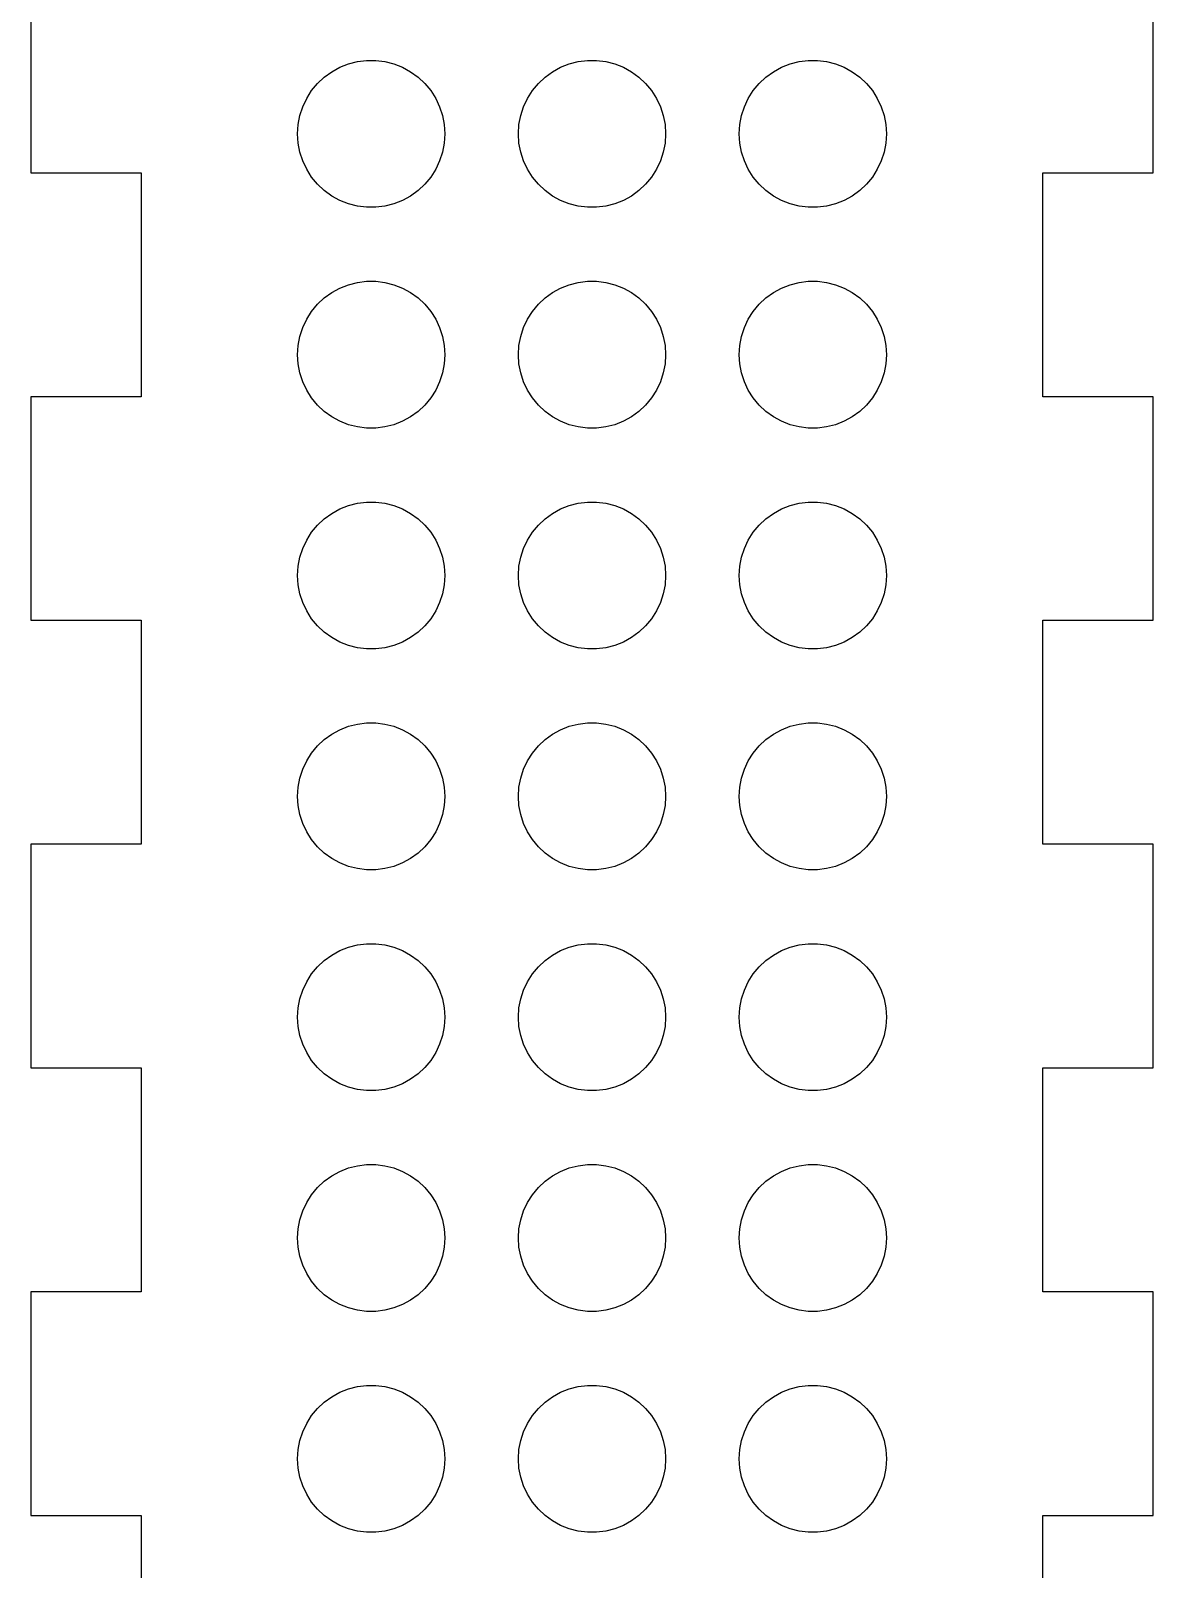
# Model space of a CAD drawing. Header units: metres. Extents: x -30 to 30, y -155 to 155.
# Drawn here: x -30.5 to 30.5, y -6 to 77.6 of the extents above; entities that cross this region are included whole.
import ezdxf

# ---------------------------------------------------------------- set-up
doc = ezdxf.new("R2010")
doc.units = ezdxf.units.M

msp = doc.modelspace()

# ---------------------------------------------------------------- linework, layer by layer
for p, q in [((-30.5, 82.035), (-30.5, 69.885)), ((30.5, 69.885), (30.5, 82.035)), ((-14.5497, 75.082), (-14.1433, 75.3773)), ((-14.1433, 75.3773), (-13.7031, 75.6193)), ((-13.7031, 75.6193), (-13.2361, 75.8042)), ((-13.2361, 75.8042), (-12.7495, 75.9291)), ((-12.7495, 75.9291), (-12.2512, 75.9921)), ((-12.2512, 75.9921), (-11.7488, 75.9921)), ((-11.7488, 75.9921), (-11.2505, 75.9291)), ((-11.2505, 75.9291), (-10.7639, 75.8042)), ((-10.7639, 75.8042), (-10.2969, 75.6193)), ((-10.2969, 75.6193), (-9.85669, 75.3773)), ((-9.85669, 75.3773), (-9.4503, 75.082)), ((-2.54968, 75.082), (-2.1433, 75.3773)), ((-2.1433, 75.3773), (-1.70311, 75.6193)), ((-1.70311, 75.6193), (-1.23605, 75.8042)), ((-1.23605, 75.8042), (-0.74951, 75.9291)), ((-0.74951, 75.9291), (-0.25116, 75.9921)), ((-0.25116, 75.9921), (0.25116, 75.9921)), ((0.25116, 75.9921), (0.74951, 75.9291)), ((0.74951, 75.9291), (1.23605, 75.8042)), ((1.23605, 75.8042), (1.70311, 75.6193)), ((1.70311, 75.6193), (2.1433, 75.3773)), ((2.1433, 75.3773), (2.54968, 75.082)), ((9.4503, 75.082), (9.85669, 75.3773)), ((9.85669, 75.3773), (10.2969, 75.6193)), ((10.2969, 75.6193), (10.7639, 75.8042)), ((10.7639, 75.8042), (11.2505, 75.9291)), ((11.2505, 75.9291), (11.7488, 75.9921)), ((11.7488, 75.9921), (12.2512, 75.9921)), ((12.2512, 75.9921), (12.7495, 75.9291)), ((12.7495, 75.9291), (13.2361, 75.8042)), ((13.2361, 75.8042), (13.7031, 75.6193)), ((13.7031, 75.6193), (14.1433, 75.3773)), ((14.1433, 75.3773), (14.5497, 75.082)), ((-15.2361, 74.3511), (-14.9159, 74.7382)), ((-14.9159, 74.7382), (-14.5497, 75.082)), ((-9.4503, 75.082), (-9.08412, 74.7382)), ((-9.08412, 74.7382), (-8.76393, 74.3511)), ((-3.23605, 74.3511), (-2.91586, 74.7382)), ((-2.91586, 74.7382), (-2.54968, 75.082)), ((2.54968, 75.082), (2.91586, 74.7382)), ((2.91586, 74.7382), (3.23605, 74.3511)), ((8.76393, 74.3511), (9.08412, 74.7382)), ((9.08412, 74.7382), (9.4503, 75.082)), ((14.5497, 75.082), (14.9159, 74.7382)), ((14.9159, 74.7382), (15.2361, 74.3511)), ((-15.7191, 73.4725), (-15.5052, 73.927)), ((-15.5052, 73.927), (-15.2361, 74.3511)), ((-8.76393, 74.3511), (-8.49477, 73.927)), ((-8.49477, 73.927), (-8.28088, 73.4725)), ((-3.7191, 73.4725), (-3.50522, 73.927)), ((-3.50522, 73.927), (-3.23605, 74.3511)), ((3.23605, 74.3511), (3.50522, 73.927)), ((3.50522, 73.927), (3.7191, 73.4725)), ((8.28088, 73.4725), (8.49477, 73.927)), ((8.49477, 73.927), (8.76393, 74.3511)), ((15.2361, 74.3511), (15.5052, 73.927)), ((15.5052, 73.927), (15.7191, 73.4725)), ((-15.9684, 72.5013), (-15.8743, 72.9948)), ((-15.8743, 72.9948), (-15.7191, 73.4725)), ((-8.28088, 73.4725), (-8.12566, 72.9948)), ((-8.12566, 72.9948), (-8.03154, 72.5013)), ((-3.96844, 72.5013), (-3.87433, 72.9948)), ((-3.87433, 72.9948), (-3.7191, 73.4725)), ((3.7191, 73.4725), (3.87433, 72.9948)), ((3.87433, 72.9948), (3.96844, 72.5013)), ((8.03154, 72.5013), (8.12566, 72.9948)), ((8.12566, 72.9948), (8.28088, 73.4725)), ((15.7191, 73.4725), (15.8743, 72.9948)), ((15.8743, 72.9948), (15.9684, 72.5013)), ((-16, 72), (-15.9684, 72.5013)), ((-15.9684, 71.4987), (-16, 72)), ((-8.03154, 72.5013), (-8, 72)), ((-8, 72), (-8.03154, 71.4987)), ((-4, 72), (-3.96844, 72.5013)), ((-3.96844, 71.4987), (-4, 72)), ((3.96844, 72.5013), (4, 72)), ((4, 72), (3.96844, 71.4987)), ((8, 72), (8.03154, 72.5013)), ((8.03154, 71.4987), (8, 72)), ((15.9684, 72.5013), (16, 72)), ((16, 72), (15.9684, 71.4987)), ((-15.8743, 71.0052), (-15.9684, 71.4987)), ((-8.03154, 71.4987), (-8.12566, 71.0052)), ((-3.87433, 71.0052), (-3.96844, 71.4987)), ((3.96844, 71.4987), (3.87433, 71.0052)), ((8.12566, 71.0052), (8.03154, 71.4987)), ((15.9684, 71.4987), (15.8743, 71.0052)), ((-15.7191, 70.5275), (-15.8743, 71.0052)), ((-15.5052, 70.073), (-15.7191, 70.5275)), ((-8.28088, 70.5275), (-8.49477, 70.073)), ((-8.12566, 71.0052), (-8.28088, 70.5275)), ((-3.7191, 70.5275), (-3.87433, 71.0052)), ((-3.50522, 70.073), (-3.7191, 70.5275)), ((3.7191, 70.5275), (3.50522, 70.073)), ((3.87433, 71.0052), (3.7191, 70.5275)), ((8.28088, 70.5275), (8.12566, 71.0052)), ((8.49477, 70.073), (8.28088, 70.5275)), ((15.7191, 70.5275), (15.5052, 70.073)), ((15.8743, 71.0052), (15.7191, 70.5275)), ((-30.5, 69.885), (-24.495, 69.885)), ((-24.495, 69.885), (-24.495, 57.715)), ((-15.2361, 69.6488), (-15.5052, 70.073)), ((-14.9159, 69.2618), (-15.2361, 69.6488)), ((-8.76393, 69.6488), (-9.08412, 69.2618)), ((-8.49477, 70.073), (-8.76393, 69.6488)), ((-3.23605, 69.6488), (-3.50522, 70.073)), ((-2.91586, 69.2618), (-3.23605, 69.6488)), ((3.23605, 69.6488), (2.91586, 69.2618)), ((3.50522, 70.073), (3.23605, 69.6488)), ((8.76393, 69.6488), (8.49477, 70.073)), ((9.08412, 69.2618), (8.76393, 69.6488)), ((15.2361, 69.6488), (14.9159, 69.2618)), ((15.5052, 70.073), (15.2361, 69.6488)), ((24.495, 57.715), (24.495, 69.885)), ((24.495, 69.885), (30.5, 69.885)), ((-14.5497, 68.9179), (-14.9159, 69.2618)), ((-14.1433, 68.6227), (-14.5497, 68.9179)), ((-13.7031, 68.3807), (-14.1433, 68.6227)), ((-9.85669, 68.6227), (-10.2969, 68.3807)), ((-9.4503, 68.9179), (-9.85669, 68.6227)), ((-9.08412, 69.2618), (-9.4503, 68.9179)), ((-2.54968, 68.9179), (-2.91586, 69.2618)), ((-2.1433, 68.6227), (-2.54968, 68.9179)), ((-1.70311, 68.3807), (-2.1433, 68.6227)), ((2.1433, 68.6227), (1.70311, 68.3807)), ((2.54968, 68.9179), (2.1433, 68.6227)), ((2.91586, 69.2618), (2.54968, 68.9179)), ((9.4503, 68.9179), (9.08412, 69.2618)), ((9.85669, 68.6227), (9.4503, 68.9179)), ((10.2969, 68.3807), (9.85669, 68.6227)), ((14.1433, 68.6227), (13.7031, 68.3807)), ((14.5497, 68.9179), (14.1433, 68.6227)), ((14.9159, 69.2618), (14.5497, 68.9179)), ((-13.2361, 68.1958), (-13.7031, 68.3807)), ((-12.7495, 68.0708), (-13.2361, 68.1958)), ((-12.2512, 68.0079), (-12.7495, 68.0708)), ((-11.7488, 68.0079), (-12.2512, 68.0079)), ((-11.2505, 68.0708), (-11.7488, 68.0079)), ((-10.7639, 68.1958), (-11.2505, 68.0708)), ((-10.2969, 68.3807), (-10.7639, 68.1958)), ((-1.23605, 68.1958), (-1.70311, 68.3807)), ((-0.74951, 68.0708), (-1.23605, 68.1958)), ((-0.25116, 68.0079), (-0.74951, 68.0708)), ((0.25116, 68.0079), (-0.25116, 68.0079)), ((0.74951, 68.0708), (0.25116, 68.0079)), ((1.23605, 68.1958), (0.74951, 68.0708)), ((1.70311, 68.3807), (1.23605, 68.1958)), ((10.7639, 68.1958), (10.2969, 68.3807)), ((11.2505, 68.0708), (10.7639, 68.1958)), ((11.7488, 68.0079), (11.2505, 68.0708)), ((12.2512, 68.0079), (11.7488, 68.0079)), ((12.7495, 68.0708), (12.2512, 68.0079)), ((13.2361, 68.1958), (12.7495, 68.0708)), ((13.7031, 68.3807), (13.2361, 68.1958)), ((-14.1433, 63.3773), (-13.7031, 63.6193)), ((-13.7031, 63.6193), (-13.2361, 63.8042)), ((-13.2361, 63.8042), (-12.7495, 63.9291)), ((-12.7495, 63.9291), (-12.2512, 63.9921)), ((-12.2512, 63.9921), (-11.7488, 63.9921)), ((-11.7488, 63.9921), (-11.2505, 63.9291)), ((-11.2505, 63.9291), (-10.7639, 63.8042)), ((-10.7639, 63.8042), (-10.2969, 63.6193)), ((-10.2969, 63.6193), (-9.85669, 63.3773)), ((-2.1433, 63.3773), (-1.70311, 63.6193)), ((-1.70311, 63.6193), (-1.23605, 63.8042)), ((-1.23605, 63.8042), (-0.74951, 63.9291)), ((-0.74951, 63.9291), (-0.25116, 63.9921)), ((-0.25116, 63.9921), (0.25116, 63.9921)), ((0.25116, 63.9921), (0.74951, 63.9291)), ((0.74951, 63.9291), (1.23605, 63.8042)), ((1.23605, 63.8042), (1.70311, 63.6193)), ((1.70311, 63.6193), (2.1433, 63.3773)), ((9.85669, 63.3773), (10.2969, 63.6193)), ((10.2969, 63.6193), (10.7639, 63.8042)), ((10.7639, 63.8042), (11.2505, 63.9291)), ((11.2505, 63.9291), (11.7488, 63.9921)), ((11.7488, 63.9921), (12.2512, 63.9921)), ((12.2512, 63.9921), (12.7495, 63.9291)), ((12.7495, 63.9291), (13.2361, 63.8042)), ((13.2361, 63.8042), (13.7031, 63.6193)), ((13.7031, 63.6193), (14.1433, 63.3773)), ((-15.2361, 62.3511), (-14.9159, 62.7382)), ((-14.9159, 62.7382), (-14.5497, 63.082)), ((-14.5497, 63.082), (-14.1433, 63.3773)), ((-9.85669, 63.3773), (-9.4503, 63.082)), ((-9.4503, 63.082), (-9.08412, 62.7382)), ((-9.08412, 62.7382), (-8.76393, 62.3511)), ((-3.23605, 62.3511), (-2.91586, 62.7382)), ((-2.91586, 62.7382), (-2.54968, 63.082)), ((-2.54968, 63.082), (-2.1433, 63.3773)), ((2.1433, 63.3773), (2.54968, 63.082)), ((2.54968, 63.082), (2.91586, 62.7382)), ((2.91586, 62.7382), (3.23605, 62.3511)), ((8.76393, 62.3511), (9.08412, 62.7382)), ((9.08412, 62.7382), (9.4503, 63.082)), ((9.4503, 63.082), (9.85669, 63.3773)), ((14.1433, 63.3773), (14.5497, 63.082)), ((14.5497, 63.082), (14.9159, 62.7382)), ((14.9159, 62.7382), (15.2361, 62.3511)), ((-15.7191, 61.4725), (-15.5052, 61.927)), ((-15.5052, 61.927), (-15.2361, 62.3511)), ((-8.76393, 62.3511), (-8.49477, 61.927)), ((-8.49477, 61.927), (-8.28088, 61.4725)), ((-3.7191, 61.4725), (-3.50522, 61.927)), ((-3.50522, 61.927), (-3.23605, 62.3511)), ((3.23605, 62.3511), (3.50522, 61.927)), ((3.50522, 61.927), (3.7191, 61.4725)), ((8.28088, 61.4725), (8.49477, 61.927)), ((8.49477, 61.927), (8.76393, 62.3511)), ((15.2361, 62.3511), (15.5052, 61.927)), ((15.5052, 61.927), (15.7191, 61.4725)), ((-15.8743, 60.9948), (-15.7191, 61.4725)), ((-8.28088, 61.4725), (-8.12566, 60.9948)), ((-3.87433, 60.9948), (-3.7191, 61.4725)), ((3.7191, 61.4725), (3.87433, 60.9948)), ((8.12566, 60.9948), (8.28088, 61.4725)), ((15.7191, 61.4725), (15.8743, 60.9948)), ((-16, 60), (-15.9684, 60.5013)), ((-15.9684, 60.5013), (-15.8743, 60.9948)), ((-8.12566, 60.9948), (-8.03154, 60.5013)), ((-8.03154, 60.5013), (-8, 60)), ((-4, 60), (-3.96844, 60.5013)), ((-3.96844, 60.5013), (-3.87433, 60.9948)), ((3.87433, 60.9948), (3.96844, 60.5013)), ((3.96844, 60.5013), (4, 60)), ((8, 60), (8.03154, 60.5013)), ((8.03154, 60.5013), (8.12566, 60.9948)), ((15.8743, 60.9948), (15.9684, 60.5013)), ((15.9684, 60.5013), (16, 60)), ((-15.9684, 59.4987), (-16, 60)), ((-15.8743, 59.0052), (-15.9684, 59.4987)), ((-8.03154, 59.4987), (-8.12566, 59.0052)), ((-8, 60), (-8.03154, 59.4987)), ((-3.96844, 59.4987), (-4, 60)), ((-3.87433, 59.0052), (-3.96844, 59.4987)), ((3.96844, 59.4987), (3.87433, 59.0052)), ((4, 60), (3.96844, 59.4987)), ((8.03154, 59.4987), (8, 60)), ((8.12566, 59.0052), (8.03154, 59.4987)), ((15.9684, 59.4987), (15.8743, 59.0052)), ((16, 60), (15.9684, 59.4987)), ((-15.7191, 58.5275), (-15.8743, 59.0052)), ((-15.5052, 58.073), (-15.7191, 58.5275)), ((-8.28088, 58.5275), (-8.49477, 58.073)), ((-8.12566, 59.0052), (-8.28088, 58.5275)), ((-3.7191, 58.5275), (-3.87433, 59.0052)), ((-3.50522, 58.073), (-3.7191, 58.5275)), ((3.7191, 58.5275), (3.50522, 58.073)), ((3.87433, 59.0052), (3.7191, 58.5275)), ((8.28088, 58.5275), (8.12566, 59.0052)), ((8.49477, 58.073), (8.28088, 58.5275)), ((15.7191, 58.5275), (15.5052, 58.073)), ((15.8743, 59.0052), (15.7191, 58.5275)), ((-24.495, 57.715), (-30.5, 57.715)), ((-30.5, 57.715), (-30.5, 45.565)), ((-15.2361, 57.6488), (-15.5052, 58.073)), ((-8.49477, 58.073), (-8.76393, 57.6488)), ((-3.23605, 57.6488), (-3.50522, 58.073)), ((3.50522, 58.073), (3.23605, 57.6488)), ((8.76393, 57.6488), (8.49477, 58.073)), ((15.5052, 58.073), (15.2361, 57.6488)), ((30.5, 57.715), (24.495, 57.715)), ((30.5, 45.565), (30.5, 57.715)), ((-14.9159, 57.2618), (-15.2361, 57.6488)), ((-14.5497, 56.9179), (-14.9159, 57.2618)), ((-14.1433, 56.6227), (-14.5497, 56.9179)), ((-9.4503, 56.9179), (-9.85669, 56.6227)), ((-9.08412, 57.2618), (-9.4503, 56.9179)), ((-8.76393, 57.6488), (-9.08412, 57.2618)), ((-2.91586, 57.2618), (-3.23605, 57.6488)), ((-2.54968, 56.9179), (-2.91586, 57.2618)), ((-2.1433, 56.6227), (-2.54968, 56.9179)), ((2.54968, 56.9179), (2.1433, 56.6227)), ((2.91586, 57.2618), (2.54968, 56.9179)), ((3.23605, 57.6488), (2.91586, 57.2618)), ((9.08412, 57.2618), (8.76393, 57.6488)), ((9.4503, 56.9179), (9.08412, 57.2618)), ((9.85669, 56.6227), (9.4503, 56.9179)), ((14.5497, 56.9179), (14.1433, 56.6227)), ((14.9159, 57.2618), (14.5497, 56.9179)), ((15.2361, 57.6488), (14.9159, 57.2618)), ((-13.7031, 56.3807), (-14.1433, 56.6227)), ((-13.2361, 56.1958), (-13.7031, 56.3807)), ((-12.7495, 56.0708), (-13.2361, 56.1958)), ((-12.2512, 56.0079), (-12.7495, 56.0708)), ((-11.2505, 56.0708), (-11.7488, 56.0079)), ((-10.7639, 56.1958), (-11.2505, 56.0708)), ((-10.2969, 56.3807), (-10.7639, 56.1958)), ((-9.85669, 56.6227), (-10.2969, 56.3807)), ((-1.70311, 56.3807), (-2.1433, 56.6227)), ((-1.23605, 56.1958), (-1.70311, 56.3807)), ((-0.74951, 56.0708), (-1.23605, 56.1958)), ((-0.25116, 56.0079), (-0.74951, 56.0708)), ((0.74951, 56.0708), (0.25116, 56.0079)), ((1.23605, 56.1958), (0.74951, 56.0708)), ((1.70311, 56.3807), (1.23605, 56.1958)), ((2.1433, 56.6227), (1.70311, 56.3807)), ((10.2969, 56.3807), (9.85669, 56.6227)), ((10.7639, 56.1958), (10.2969, 56.3807)), ((11.2505, 56.0708), (10.7639, 56.1958)), ((11.7488, 56.0079), (11.2505, 56.0708)), ((12.7495, 56.0708), (12.2512, 56.0079)), ((13.2361, 56.1958), (12.7495, 56.0708)), ((13.7031, 56.3807), (13.2361, 56.1958)), ((14.1433, 56.6227), (13.7031, 56.3807)), ((-11.7488, 56.0079), (-12.2512, 56.0079)), ((0.25116, 56.0079), (-0.25116, 56.0079)), ((12.2512, 56.0079), (11.7488, 56.0079)), ((-13.2361, 51.8042), (-12.7495, 51.9291)), ((-12.7495, 51.9291), (-12.2512, 51.9921)), ((-12.2512, 51.9921), (-11.7488, 51.9921)), ((-11.7488, 51.9921), (-11.2505, 51.9291)), ((-11.2505, 51.9291), (-10.7639, 51.8042)), ((-1.23605, 51.8042), (-0.74951, 51.9291)), ((-0.74951, 51.9291), (-0.25116, 51.9921)), ((-0.25116, 51.9921), (0.25116, 51.9921)), ((0.25116, 51.9921), (0.74951, 51.9291)), ((0.74951, 51.9291), (1.23605, 51.8042)), ((10.7639, 51.8042), (11.2505, 51.9291)), ((11.2505, 51.9291), (11.7488, 51.9921)), ((11.7488, 51.9921), (12.2512, 51.9921)), ((12.2512, 51.9921), (12.7495, 51.9291)), ((12.7495, 51.9291), (13.2361, 51.8042)), ((-14.9159, 50.7382), (-14.5497, 51.082)), ((-14.5497, 51.082), (-14.1433, 51.3773)), ((-14.1433, 51.3773), (-13.7031, 51.6193)), ((-13.7031, 51.6193), (-13.2361, 51.8042)), ((-10.7639, 51.8042), (-10.2969, 51.6193)), ((-10.2969, 51.6193), (-9.85669, 51.3773)), ((-9.85669, 51.3773), (-9.4503, 51.082)), ((-9.4503, 51.082), (-9.08412, 50.7382)), ((-2.91586, 50.7382), (-2.54968, 51.082)), ((-2.54968, 51.082), (-2.1433, 51.3773)), ((-2.1433, 51.3773), (-1.70311, 51.6193)), ((-1.70311, 51.6193), (-1.23605, 51.8042)), ((1.23605, 51.8042), (1.70311, 51.6193)), ((1.70311, 51.6193), (2.1433, 51.3773)), ((2.1433, 51.3773), (2.54968, 51.082)), ((2.54968, 51.082), (2.91586, 50.7382)), ((9.08412, 50.7382), (9.4503, 51.082)), ((9.4503, 51.082), (9.85669, 51.3773)), ((9.85669, 51.3773), (10.2969, 51.6193)), ((10.2969, 51.6193), (10.7639, 51.8042)), ((13.2361, 51.8042), (13.7031, 51.6193)), ((13.7031, 51.6193), (14.1433, 51.3773)), ((14.1433, 51.3773), (14.5497, 51.082)), ((14.5497, 51.082), (14.9159, 50.7382)), ((-15.5052, 49.927), (-15.2361, 50.3511)), ((-15.2361, 50.3511), (-14.9159, 50.7382)), ((-9.08412, 50.7382), (-8.76393, 50.3511)), ((-8.76393, 50.3511), (-8.49477, 49.927)), ((-3.50522, 49.927), (-3.23605, 50.3511)), ((-3.23605, 50.3511), (-2.91586, 50.7382)), ((2.91586, 50.7382), (3.23605, 50.3511)), ((3.23605, 50.3511), (3.50522, 49.927)), ((8.49477, 49.927), (8.76393, 50.3511)), ((8.76393, 50.3511), (9.08412, 50.7382)), ((14.9159, 50.7382), (15.2361, 50.3511)), ((15.2361, 50.3511), (15.5052, 49.927)), ((-15.8743, 48.9948), (-15.7191, 49.4725)), ((-15.7191, 49.4725), (-15.5052, 49.927)), ((-8.49477, 49.927), (-8.28088, 49.4725)), ((-8.28088, 49.4725), (-8.12566, 48.9948)), ((-3.87433, 48.9948), (-3.7191, 49.4725)), ((-3.7191, 49.4725), (-3.50522, 49.927)), ((3.50522, 49.927), (3.7191, 49.4725)), ((3.7191, 49.4725), (3.87433, 48.9948)), ((8.12566, 48.9948), (8.28088, 49.4725)), ((8.28088, 49.4725), (8.49477, 49.927)), ((15.5052, 49.927), (15.7191, 49.4725)), ((15.7191, 49.4725), (15.8743, 48.9948)), ((-16, 48), (-15.9684, 48.5013)), ((-15.9684, 48.5013), (-15.8743, 48.9948)), ((-8.12566, 48.9948), (-8.03154, 48.5013)), ((-8.03154, 48.5013), (-8, 48)), ((-4, 48), (-3.96844, 48.5013)), ((-3.96844, 48.5013), (-3.87433, 48.9948)), ((3.87433, 48.9948), (3.96844, 48.5013)), ((3.96844, 48.5013), (4, 48)), ((8, 48), (8.03154, 48.5013)), ((8.03154, 48.5013), (8.12566, 48.9948)), ((15.8743, 48.9948), (15.9684, 48.5013)), ((15.9684, 48.5013), (16, 48)), ((-15.9684, 47.4987), (-16, 48)), ((-8, 48), (-8.03154, 47.4987)), ((-3.96844, 47.4987), (-4, 48)), ((4, 48), (3.96844, 47.4987)), ((8.03154, 47.4987), (8, 48)), ((16, 48), (15.9684, 47.4987)), ((-15.8743, 47.0052), (-15.9684, 47.4987)), ((-15.7191, 46.5275), (-15.8743, 47.0052)), ((-8.12566, 47.0052), (-8.28088, 46.5275)), ((-8.03154, 47.4987), (-8.12566, 47.0052)), ((-3.87433, 47.0052), (-3.96844, 47.4987)), ((-3.7191, 46.5275), (-3.87433, 47.0052)), ((3.87433, 47.0052), (3.7191, 46.5275)), ((3.96844, 47.4987), (3.87433, 47.0052)), ((8.12566, 47.0052), (8.03154, 47.4987)), ((8.28088, 46.5275), (8.12566, 47.0052)), ((15.8743, 47.0052), (15.7191, 46.5275)), ((15.9684, 47.4987), (15.8743, 47.0052)), ((-15.5052, 46.073), (-15.7191, 46.5275)), ((-15.2361, 45.6488), (-15.5052, 46.073)), ((-8.49477, 46.073), (-8.76393, 45.6488)), ((-8.28088, 46.5275), (-8.49477, 46.073)), ((-3.50522, 46.073), (-3.7191, 46.5275)), ((-3.23605, 45.6488), (-3.50522, 46.073)), ((3.50522, 46.073), (3.23605, 45.6488)), ((3.7191, 46.5275), (3.50522, 46.073)), ((8.49477, 46.073), (8.28088, 46.5275)), ((8.76393, 45.6488), (8.49477, 46.073)), ((15.5052, 46.073), (15.2361, 45.6488)), ((15.7191, 46.5275), (15.5052, 46.073)), ((-30.5, 45.565), (-24.495, 45.565)), ((-24.495, 45.565), (-24.495, 33.395)), ((-14.9159, 45.2618), (-15.2361, 45.6488)), ((-14.5497, 44.9179), (-14.9159, 45.2618)), ((-9.08412, 45.2618), (-9.4503, 44.9179)), ((-8.76393, 45.6488), (-9.08412, 45.2618)), ((-2.91586, 45.2618), (-3.23605, 45.6488)), ((-2.54968, 44.9179), (-2.91586, 45.2618)), ((2.91586, 45.2618), (2.54968, 44.9179)), ((3.23605, 45.6488), (2.91586, 45.2618)), ((9.08412, 45.2618), (8.76393, 45.6488)), ((9.4503, 44.9179), (9.08412, 45.2618)), ((14.9159, 45.2618), (14.5497, 44.9179)), ((15.2361, 45.6488), (14.9159, 45.2618)), ((24.495, 33.395), (24.495, 45.565)), ((24.495, 45.565), (30.5, 45.565)), ((-14.1433, 44.6227), (-14.5497, 44.9179)), ((-13.7031, 44.3807), (-14.1433, 44.6227)), ((-13.2361, 44.1958), (-13.7031, 44.3807)), ((-10.2969, 44.3807), (-10.7639, 44.1958)), ((-9.85669, 44.6227), (-10.2969, 44.3807)), ((-9.4503, 44.9179), (-9.85669, 44.6227)), ((-2.1433, 44.6227), (-2.54968, 44.9179)), ((-1.70311, 44.3807), (-2.1433, 44.6227)), ((-1.23605, 44.1958), (-1.70311, 44.3807)), ((1.70311, 44.3807), (1.23605, 44.1958)), ((2.1433, 44.6227), (1.70311, 44.3807)), ((2.54968, 44.9179), (2.1433, 44.6227)), ((9.85669, 44.6227), (9.4503, 44.9179)), ((10.2969, 44.3807), (9.85669, 44.6227)), ((10.7639, 44.1958), (10.2969, 44.3807)), ((13.7031, 44.3807), (13.2361, 44.1958)), ((14.1433, 44.6227), (13.7031, 44.3807)), ((14.5497, 44.9179), (14.1433, 44.6227)), ((-12.7495, 44.0708), (-13.2361, 44.1958)), ((-12.2512, 44.0079), (-12.7495, 44.0708)), ((-11.7488, 44.0079), (-12.2512, 44.0079)), ((-11.2505, 44.0708), (-11.7488, 44.0079)), ((-10.7639, 44.1958), (-11.2505, 44.0708)), ((-0.74951, 44.0708), (-1.23605, 44.1958)), ((-0.25116, 44.0079), (-0.74951, 44.0708)), ((0.25116, 44.0079), (-0.25116, 44.0079)), ((0.74951, 44.0708), (0.25116, 44.0079)), ((1.23605, 44.1958), (0.74951, 44.0708)), ((11.2505, 44.0708), (10.7639, 44.1958)), ((11.7488, 44.0079), (11.2505, 44.0708)), ((12.2512, 44.0079), (11.7488, 44.0079)), ((12.7495, 44.0708), (12.2512, 44.0079)), ((13.2361, 44.1958), (12.7495, 44.0708)), ((-14.5497, 39.082), (-14.1433, 39.3773)), ((-14.1433, 39.3773), (-13.7031, 39.6193)), ((-13.7031, 39.6193), (-13.2361, 39.8042)), ((-13.2361, 39.8042), (-12.7495, 39.9291)), ((-12.7495, 39.9291), (-12.2512, 39.9921)), ((-12.2512, 39.9921), (-11.7488, 39.9921)), ((-11.7488, 39.9921), (-11.2505, 39.9291)), ((-11.2505, 39.9291), (-10.7639, 39.8042)), ((-10.7639, 39.8042), (-10.2969, 39.6193)), ((-10.2969, 39.6193), (-9.85669, 39.3773)), ((-9.85669, 39.3773), (-9.4503, 39.082)), ((-2.54968, 39.082), (-2.1433, 39.3773)), ((-2.1433, 39.3773), (-1.70311, 39.6193)), ((-1.70311, 39.6193), (-1.23605, 39.8042)), ((-1.23605, 39.8042), (-0.74951, 39.9291)), ((-0.74951, 39.9291), (-0.25116, 39.9921)), ((-0.25116, 39.9921), (0.25116, 39.9921)), ((0.25116, 39.9921), (0.74951, 39.9291)), ((0.74951, 39.9291), (1.23605, 39.8042)), ((1.23605, 39.8042), (1.70311, 39.6193)), ((1.70311, 39.6193), (2.1433, 39.3773)), ((2.1433, 39.3773), (2.54968, 39.082)), ((9.4503, 39.082), (9.85669, 39.3773)), ((9.85669, 39.3773), (10.2969, 39.6193)), ((10.2969, 39.6193), (10.7639, 39.8042)), ((10.7639, 39.8042), (11.2505, 39.9291)), ((11.2505, 39.9291), (11.7488, 39.9921)), ((11.7488, 39.9921), (12.2512, 39.9921)), ((12.2512, 39.9921), (12.7495, 39.9291)), ((12.7495, 39.9291), (13.2361, 39.8042)), ((13.2361, 39.8042), (13.7031, 39.6193)), ((13.7031, 39.6193), (14.1433, 39.3773)), ((14.1433, 39.3773), (14.5497, 39.082)), ((-15.2361, 38.3511), (-14.9159, 38.7382)), ((-14.9159, 38.7382), (-14.5497, 39.082)), ((-9.4503, 39.082), (-9.08412, 38.7382)), ((-9.08412, 38.7382), (-8.76393, 38.3511)), ((-3.23605, 38.3511), (-2.91586, 38.7382)), ((-2.91586, 38.7382), (-2.54968, 39.082)), ((2.54968, 39.082), (2.91586, 38.7382)), ((2.91586, 38.7382), (3.23605, 38.3511)), ((8.76393, 38.3511), (9.08412, 38.7382)), ((9.08412, 38.7382), (9.4503, 39.082)), ((14.5497, 39.082), (14.9159, 38.7382)), ((14.9159, 38.7382), (15.2361, 38.3511)), ((-15.7191, 37.4725), (-15.5052, 37.927)), ((-15.5052, 37.927), (-15.2361, 38.3511)), ((-8.76393, 38.3511), (-8.49477, 37.927)), ((-8.49477, 37.927), (-8.28088, 37.4725)), ((-3.7191, 37.4725), (-3.50522, 37.927)), ((-3.50522, 37.927), (-3.23605, 38.3511)), ((3.23605, 38.3511), (3.50522, 37.927)), ((3.50522, 37.927), (3.7191, 37.4725)), ((8.28088, 37.4725), (8.49477, 37.927)), ((8.49477, 37.927), (8.76393, 38.3511)), ((15.2361, 38.3511), (15.5052, 37.927)), ((15.5052, 37.927), (15.7191, 37.4725)), ((-15.9684, 36.5013), (-15.8743, 36.9948)), ((-15.8743, 36.9948), (-15.7191, 37.4725)), ((-8.28088, 37.4725), (-8.12566, 36.9948)), ((-8.12566, 36.9948), (-8.03154, 36.5013)), ((-3.96844, 36.5013), (-3.87433, 36.9948)), ((-3.87433, 36.9948), (-3.7191, 37.4725)), ((3.7191, 37.4725), (3.87433, 36.9948)), ((3.87433, 36.9948), (3.96844, 36.5013)), ((8.03154, 36.5013), (8.12566, 36.9948)), ((8.12566, 36.9948), (8.28088, 37.4725)), ((15.7191, 37.4725), (15.8743, 36.9948)), ((15.8743, 36.9948), (15.9684, 36.5013)), ((-16, 36), (-15.9684, 36.5013)), ((-15.9684, 35.4987), (-16, 36)), ((-8.03154, 36.5013), (-8, 36)), ((-8, 36), (-8.03154, 35.4987)), ((-4, 36), (-3.96844, 36.5013)), ((-3.96844, 35.4987), (-4, 36)), ((3.96844, 36.5013), (4, 36)), ((4, 36), (3.96844, 35.4987)), ((8, 36), (8.03154, 36.5013)), ((8.03154, 35.4987), (8, 36)), ((15.9684, 36.5013), (16, 36)), ((16, 36), (15.9684, 35.4987)), ((-15.8743, 35.0052), (-15.9684, 35.4987)), ((-8.03154, 35.4987), (-8.12566, 35.0052)), ((-3.87433, 35.0052), (-3.96844, 35.4987)), ((3.96844, 35.4987), (3.87433, 35.0052)), ((8.12566, 35.0052), (8.03154, 35.4987)), ((15.9684, 35.4987), (15.8743, 35.0052)), ((-15.7191, 34.5275), (-15.8743, 35.0052)), ((-15.5052, 34.073), (-15.7191, 34.5275)), ((-8.28088, 34.5275), (-8.49477, 34.073)), ((-8.12566, 35.0052), (-8.28088, 34.5275)), ((-3.7191, 34.5275), (-3.87433, 35.0052)), ((-3.50522, 34.073), (-3.7191, 34.5275)), ((3.7191, 34.5275), (3.50522, 34.073)), ((3.87433, 35.0052), (3.7191, 34.5275)), ((8.28088, 34.5275), (8.12566, 35.0052)), ((8.49477, 34.073), (8.28088, 34.5275)), ((15.7191, 34.5275), (15.5052, 34.073)), ((15.8743, 35.0052), (15.7191, 34.5275)), ((-15.2361, 33.6488), (-15.5052, 34.073)), ((-14.9159, 33.2618), (-15.2361, 33.6488)), ((-8.76393, 33.6488), (-9.08412, 33.2618)), ((-8.49477, 34.073), (-8.76393, 33.6488)), ((-3.23605, 33.6488), (-3.50522, 34.073)), ((-2.91586, 33.2618), (-3.23605, 33.6488)), ((3.23605, 33.6488), (2.91586, 33.2618)), ((3.50522, 34.073), (3.23605, 33.6488)), ((8.76393, 33.6488), (8.49477, 34.073)), ((9.08412, 33.2618), (8.76393, 33.6488)), ((15.2361, 33.6488), (14.9159, 33.2618)), ((15.5052, 34.073), (15.2361, 33.6488)), ((-24.495, 33.395), (-30.5, 33.395)), ((-30.5, 33.395), (-30.5, 21.245)), ((-14.5497, 32.9179), (-14.9159, 33.2618)), ((-14.1433, 32.6227), (-14.5497, 32.9179)), ((-13.7031, 32.3807), (-14.1433, 32.6227)), ((-9.85669, 32.6227), (-10.2969, 32.3807)), ((-9.4503, 32.9179), (-9.85669, 32.6227)), ((-9.08412, 33.2618), (-9.4503, 32.9179)), ((-2.54968, 32.9179), (-2.91586, 33.2618)), ((-2.1433, 32.6227), (-2.54968, 32.9179)), ((-1.70311, 32.3807), (-2.1433, 32.6227)), ((2.1433, 32.6227), (1.70311, 32.3807)), ((2.54968, 32.9179), (2.1433, 32.6227)), ((2.91586, 33.2618), (2.54968, 32.9179)), ((9.4503, 32.9179), (9.08412, 33.2618)), ((9.85669, 32.6227), (9.4503, 32.9179)), ((10.2969, 32.3807), (9.85669, 32.6227)), ((14.1433, 32.6227), (13.7031, 32.3807)), ((14.5497, 32.9179), (14.1433, 32.6227)), ((14.9159, 33.2618), (14.5497, 32.9179)), ((30.5, 33.395), (24.495, 33.395)), ((30.5, 21.245), (30.5, 33.395)), ((-13.2361, 32.1958), (-13.7031, 32.3807)), ((-12.7495, 32.0708), (-13.2361, 32.1958)), ((-12.2512, 32.0079), (-12.7495, 32.0708)), ((-11.7488, 32.0079), (-12.2512, 32.0079)), ((-11.2505, 32.0708), (-11.7488, 32.0079)), ((-10.7639, 32.1958), (-11.2505, 32.0708)), ((-10.2969, 32.3807), (-10.7639, 32.1958)), ((-1.23605, 32.1958), (-1.70311, 32.3807)), ((-0.74951, 32.0708), (-1.23605, 32.1958)), ((-0.25116, 32.0079), (-0.74951, 32.0708)), ((0.25116, 32.0079), (-0.25116, 32.0079)), ((0.74951, 32.0708), (0.25116, 32.0079)), ((1.23605, 32.1958), (0.74951, 32.0708)), ((1.70311, 32.3807), (1.23605, 32.1958)), ((10.7639, 32.1958), (10.2969, 32.3807)), ((11.2505, 32.0708), (10.7639, 32.1958)), ((11.7488, 32.0079), (11.2505, 32.0708)), ((12.2512, 32.0079), (11.7488, 32.0079)), ((12.7495, 32.0708), (12.2512, 32.0079)), ((13.2361, 32.1958), (12.7495, 32.0708)), ((13.7031, 32.3807), (13.2361, 32.1958)), ((-14.1433, 27.3773), (-13.7031, 27.6193)), ((-13.7031, 27.6193), (-13.2361, 27.8042)), ((-13.2361, 27.8042), (-12.7495, 27.9291)), ((-12.7495, 27.9291), (-12.2512, 27.9921)), ((-12.2512, 27.9921), (-11.7488, 27.9921)), ((-11.7488, 27.9921), (-11.2505, 27.9291)), ((-11.2505, 27.9291), (-10.7639, 27.8042)), ((-10.7639, 27.8042), (-10.2969, 27.6193)), ((-10.2969, 27.6193), (-9.85669, 27.3773)), ((-2.1433, 27.3773), (-1.70311, 27.6193)), ((-1.70311, 27.6193), (-1.23605, 27.8042)), ((-1.23605, 27.8042), (-0.74951, 27.9291)), ((-0.74951, 27.9291), (-0.25116, 27.9921)), ((-0.25116, 27.9921), (0.25116, 27.9921)), ((0.25116, 27.9921), (0.74951, 27.9291)), ((0.74951, 27.9291), (1.23605, 27.8042)), ((1.23605, 27.8042), (1.70311, 27.6193)), ((1.70311, 27.6193), (2.1433, 27.3773)), ((9.85669, 27.3773), (10.2969, 27.6193)), ((10.2969, 27.6193), (10.7639, 27.8042)), ((10.7639, 27.8042), (11.2505, 27.9291)), ((11.2505, 27.9291), (11.7488, 27.9921)), ((11.7488, 27.9921), (12.2512, 27.9921)), ((12.2512, 27.9921), (12.7495, 27.9291)), ((12.7495, 27.9291), (13.2361, 27.8042)), ((13.2361, 27.8042), (13.7031, 27.6193)), ((13.7031, 27.6193), (14.1433, 27.3773)), ((-14.9159, 26.7382), (-14.5497, 27.082)), ((-14.5497, 27.082), (-14.1433, 27.3773)), ((-9.85669, 27.3773), (-9.4503, 27.082)), ((-9.4503, 27.082), (-9.08412, 26.7382)), ((-2.91586, 26.7382), (-2.54968, 27.082)), ((-2.54968, 27.082), (-2.1433, 27.3773)), ((2.1433, 27.3773), (2.54968, 27.082)), ((2.54968, 27.082), (2.91586, 26.7382)), ((9.08412, 26.7382), (9.4503, 27.082)), ((9.4503, 27.082), (9.85669, 27.3773)), ((14.1433, 27.3773), (14.5497, 27.082)), ((14.5497, 27.082), (14.9159, 26.7382)), ((-15.7191, 25.4725), (-15.5052, 25.927)), ((-15.5052, 25.927), (-15.2361, 26.3511)), ((-15.2361, 26.3511), (-14.9159, 26.7382)), ((-9.08412, 26.7382), (-8.76393, 26.3511)), ((-8.76393, 26.3511), (-8.49477, 25.927)), ((-8.49477, 25.927), (-8.28088, 25.4725)), ((-3.7191, 25.4725), (-3.50522, 25.927)), ((-3.50522, 25.927), (-3.23605, 26.3511)), ((-3.23605, 26.3511), (-2.91586, 26.7382)), ((2.91586, 26.7382), (3.23605, 26.3511)), ((3.23605, 26.3511), (3.50522, 25.927)), ((3.50522, 25.927), (3.7191, 25.4725)), ((8.28088, 25.4725), (8.49477, 25.927)), ((8.49477, 25.927), (8.76393, 26.3511)), ((8.76393, 26.3511), (9.08412, 26.7382)), ((14.9159, 26.7382), (15.2361, 26.3511)), ((15.2361, 26.3511), (15.5052, 25.927)), ((15.5052, 25.927), (15.7191, 25.4725)), ((-15.8743, 24.9948), (-15.7191, 25.4725)), ((-8.28088, 25.4725), (-8.12566, 24.9948)), ((-3.87433, 24.9948), (-3.7191, 25.4725)), ((3.7191, 25.4725), (3.87433, 24.9948)), ((8.12566, 24.9948), (8.28088, 25.4725)), ((15.7191, 25.4725), (15.8743, 24.9948)), ((-16, 24), (-15.9684, 24.5013)), ((-15.9684, 24.5013), (-15.8743, 24.9948)), ((-8.12566, 24.9948), (-8.03154, 24.5013)), ((-8.03154, 24.5013), (-8, 24)), ((-4, 24), (-3.96844, 24.5013)), ((-3.96844, 24.5013), (-3.87433, 24.9948)), ((3.87433, 24.9948), (3.96844, 24.5013)), ((3.96844, 24.5013), (4, 24)), ((8, 24), (8.03154, 24.5013)), ((8.03154, 24.5013), (8.12566, 24.9948)), ((15.8743, 24.9948), (15.9684, 24.5013)), ((15.9684, 24.5013), (16, 24)), ((-15.9684, 23.4987), (-16, 24)), ((-15.8743, 23.0052), (-15.9684, 23.4987)), ((-8.03154, 23.4987), (-8.12566, 23.0052)), ((-8, 24), (-8.03154, 23.4987)), ((-3.96844, 23.4987), (-4, 24)), ((-3.87433, 23.0052), (-3.96844, 23.4987)), ((3.96844, 23.4987), (3.87433, 23.0052)), ((4, 24), (3.96844, 23.4987)), ((8.03154, 23.4987), (8, 24)), ((8.12566, 23.0052), (8.03154, 23.4987)), ((15.9684, 23.4987), (15.8743, 23.0052)), ((16, 24), (15.9684, 23.4987)), ((-15.7191, 22.5275), (-15.8743, 23.0052)), ((-8.12566, 23.0052), (-8.28088, 22.5275)), ((-3.7191, 22.5275), (-3.87433, 23.0052)), ((3.87433, 23.0052), (3.7191, 22.5275)), ((8.28088, 22.5275), (8.12566, 23.0052)), ((15.8743, 23.0052), (15.7191, 22.5275)), ((-15.5052, 22.073), (-15.7191, 22.5275)), ((-15.2361, 21.6488), (-15.5052, 22.073)), ((-8.49477, 22.073), (-8.76393, 21.6488)), ((-8.28088, 22.5275), (-8.49477, 22.073)), ((-3.50522, 22.073), (-3.7191, 22.5275)), ((-3.23605, 21.6488), (-3.50522, 22.073)), ((3.50522, 22.073), (3.23605, 21.6488)), ((3.7191, 22.5275), (3.50522, 22.073)), ((8.49477, 22.073), (8.28088, 22.5275)), ((8.76393, 21.6488), (8.49477, 22.073)), ((15.5052, 22.073), (15.2361, 21.6488)), ((15.7191, 22.5275), (15.5052, 22.073)), ((-30.5, 21.245), (-24.495, 21.245)), ((-24.495, 21.245), (-24.495, 9.075)), ((-14.9159, 21.2618), (-15.2361, 21.6488)), ((-14.5497, 20.9179), (-14.9159, 21.2618)), ((-14.1433, 20.6227), (-14.5497, 20.9179)), ((-9.4503, 20.9179), (-9.85669, 20.6227)), ((-9.08412, 21.2618), (-9.4503, 20.9179)), ((-8.76393, 21.6488), (-9.08412, 21.2618)), ((-2.91586, 21.2618), (-3.23605, 21.6488)), ((-2.54968, 20.9179), (-2.91586, 21.2618)), ((-2.1433, 20.6227), (-2.54968, 20.9179)), ((2.54968, 20.9179), (2.1433, 20.6227)), ((2.91586, 21.2618), (2.54968, 20.9179)), ((3.23605, 21.6488), (2.91586, 21.2618)), ((9.08412, 21.2618), (8.76393, 21.6488)), ((9.4503, 20.9179), (9.08412, 21.2618)), ((9.85669, 20.6227), (9.4503, 20.9179)), ((14.5497, 20.9179), (14.1433, 20.6227)), ((14.9159, 21.2618), (14.5497, 20.9179)), ((15.2361, 21.6488), (14.9159, 21.2618)), ((24.495, 9.075), (24.495, 21.245)), ((24.495, 21.245), (30.5, 21.245)), ((-13.7031, 20.3807), (-14.1433, 20.6227)), ((-13.2361, 20.1958), (-13.7031, 20.3807)), ((-12.7495, 20.0708), (-13.2361, 20.1958)), ((-12.2512, 20.0079), (-12.7495, 20.0708)), ((-11.2505, 20.0708), (-11.7488, 20.0079)), ((-10.7639, 20.1958), (-11.2505, 20.0708)), ((-10.2969, 20.3807), (-10.7639, 20.1958)), ((-9.85669, 20.6227), (-10.2969, 20.3807)), ((-1.70311, 20.3807), (-2.1433, 20.6227)), ((-1.23605, 20.1958), (-1.70311, 20.3807)), ((-0.74951, 20.0708), (-1.23605, 20.1958)), ((-0.25116, 20.0079), (-0.74951, 20.0708)), ((0.74951, 20.0708), (0.25116, 20.0079)), ((1.23605, 20.1958), (0.74951, 20.0708)), ((1.70311, 20.3807), (1.23605, 20.1958)), ((2.1433, 20.6227), (1.70311, 20.3807)), ((10.2969, 20.3807), (9.85669, 20.6227)), ((10.7639, 20.1958), (10.2969, 20.3807)), ((11.2505, 20.0708), (10.7639, 20.1958)), ((11.7488, 20.0079), (11.2505, 20.0708)), ((12.7495, 20.0708), (12.2512, 20.0079)), ((13.2361, 20.1958), (12.7495, 20.0708)), ((13.7031, 20.3807), (13.2361, 20.1958)), ((14.1433, 20.6227), (13.7031, 20.3807)), ((-11.7488, 20.0079), (-12.2512, 20.0079)), ((0.25116, 20.0079), (-0.25116, 20.0079)), ((12.2512, 20.0079), (11.7488, 20.0079)), ((-13.2361, 15.8042), (-12.7495, 15.9291)), ((-12.7495, 15.9291), (-12.2512, 15.9921)), ((-12.2512, 15.9921), (-11.7488, 15.9921)), ((-11.7488, 15.9921), (-11.2505, 15.9291)), ((-11.2505, 15.9291), (-10.7639, 15.8042)), ((-1.23605, 15.8042), (-0.74951, 15.9291)), ((-0.74951, 15.9291), (-0.25116, 15.9921)), ((-0.25116, 15.9921), (0.25116, 15.9921)), ((0.25116, 15.9921), (0.74951, 15.9291)), ((0.74951, 15.9291), (1.23605, 15.8042)), ((10.7639, 15.8042), (11.2505, 15.9291)), ((11.2505, 15.9291), (11.7488, 15.9921)), ((11.7488, 15.9921), (12.2512, 15.9921)), ((12.2512, 15.9921), (12.7495, 15.9291)), ((12.7495, 15.9291), (13.2361, 15.8042)), ((-14.9159, 14.7382), (-14.5497, 15.082)), ((-14.5497, 15.082), (-14.1433, 15.3773)), ((-14.1433, 15.3773), (-13.7031, 15.6193)), ((-13.7031, 15.6193), (-13.2361, 15.8042)), ((-10.7639, 15.8042), (-10.2969, 15.6193)), ((-10.2969, 15.6193), (-9.85669, 15.3773)), ((-9.85669, 15.3773), (-9.4503, 15.082)), ((-9.4503, 15.082), (-9.08412, 14.7382)), ((-2.91586, 14.7382), (-2.54968, 15.082)), ((-2.54968, 15.082), (-2.1433, 15.3773)), ((-2.1433, 15.3773), (-1.70311, 15.6193)), ((-1.70311, 15.6193), (-1.23605, 15.8042)), ((1.23605, 15.8042), (1.70311, 15.6193)), ((1.70311, 15.6193), (2.1433, 15.3773)), ((2.1433, 15.3773), (2.54968, 15.082)), ((2.54968, 15.082), (2.91586, 14.7382)), ((9.08412, 14.7382), (9.4503, 15.082)), ((9.4503, 15.082), (9.85669, 15.3773)), ((9.85669, 15.3773), (10.2969, 15.6193)), ((10.2969, 15.6193), (10.7639, 15.8042)), ((13.2361, 15.8042), (13.7031, 15.6193)), ((13.7031, 15.6193), (14.1433, 15.3773)), ((14.1433, 15.3773), (14.5497, 15.082)), ((14.5497, 15.082), (14.9159, 14.7382)), ((-15.5052, 13.927), (-15.2361, 14.3511)), ((-15.2361, 14.3511), (-14.9159, 14.7382)), ((-9.08412, 14.7382), (-8.76393, 14.3511)), ((-8.76393, 14.3511), (-8.49477, 13.927)), ((-3.50522, 13.927), (-3.23605, 14.3511)), ((-3.23605, 14.3511), (-2.91586, 14.7382)), ((2.91586, 14.7382), (3.23605, 14.3511)), ((3.23605, 14.3511), (3.50522, 13.927)), ((8.49477, 13.927), (8.76393, 14.3511)), ((8.76393, 14.3511), (9.08412, 14.7382)), ((14.9159, 14.7382), (15.2361, 14.3511)), ((15.2361, 14.3511), (15.5052, 13.927)), ((-15.8743, 12.9948), (-15.7191, 13.4725)), ((-15.7191, 13.4725), (-15.5052, 13.927)), ((-8.49477, 13.927), (-8.28088, 13.4725)), ((-8.28088, 13.4725), (-8.12566, 12.9948)), ((-3.87433, 12.9948), (-3.7191, 13.4725)), ((-3.7191, 13.4725), (-3.50522, 13.927)), ((3.50522, 13.927), (3.7191, 13.4725)), ((3.7191, 13.4725), (3.87433, 12.9948)), ((8.12566, 12.9948), (8.28088, 13.4725)), ((8.28088, 13.4725), (8.49477, 13.927)), ((15.5052, 13.927), (15.7191, 13.4725)), ((15.7191, 13.4725), (15.8743, 12.9948)), ((-15.9684, 12.5013), (-15.8743, 12.9948)), ((-8.12566, 12.9948), (-8.03154, 12.5013)), ((-3.96844, 12.5013), (-3.87433, 12.9948)), ((3.87433, 12.9948), (3.96844, 12.5013)), ((8.03154, 12.5013), (8.12566, 12.9948)), ((15.8743, 12.9948), (15.9684, 12.5013)), ((-16, 12), (-15.9684, 12.5013)), ((-15.9684, 11.4987), (-16, 12)), ((-8.03154, 12.5013), (-8, 12)), ((-8, 12), (-8.03154, 11.4987)), ((-4, 12), (-3.96844, 12.5013)), ((-3.96844, 11.4987), (-4, 12)), ((3.96844, 12.5013), (4, 12)), ((4, 12), (3.96844, 11.4987)), ((8, 12), (8.03154, 12.5013)), ((8.03154, 11.4987), (8, 12)), ((15.9684, 12.5013), (16, 12)), ((16, 12), (15.9684, 11.4987)), ((-15.8743, 11.0052), (-15.9684, 11.4987)), ((-15.7191, 10.5275), (-15.8743, 11.0052)), ((-8.12566, 11.0052), (-8.28088, 10.5275)), ((-8.03154, 11.4987), (-8.12566, 11.0052)), ((-3.87433, 11.0052), (-3.96844, 11.4987)), ((-3.7191, 10.5275), (-3.87433, 11.0052)), ((3.87433, 11.0052), (3.7191, 10.5275)), ((3.96844, 11.4987), (3.87433, 11.0052)), ((8.12566, 11.0052), (8.03154, 11.4987)), ((8.28088, 10.5275), (8.12566, 11.0052)), ((15.8743, 11.0052), (15.7191, 10.5275)), ((15.9684, 11.4987), (15.8743, 11.0052)), ((-15.5052, 10.073), (-15.7191, 10.5275)), ((-15.2361, 9.64885), (-15.5052, 10.073)), ((-8.49477, 10.073), (-8.76393, 9.64885)), ((-8.28088, 10.5275), (-8.49477, 10.073)), ((-3.50522, 10.073), (-3.7191, 10.5275)), ((-3.23605, 9.64885), (-3.50522, 10.073)), ((3.50522, 10.073), (3.23605, 9.64885)), ((3.7191, 10.5275), (3.50522, 10.073)), ((8.49477, 10.073), (8.28088, 10.5275)), ((8.76393, 9.64885), (8.49477, 10.073)), ((15.5052, 10.073), (15.2361, 9.64885)), ((15.7191, 10.5275), (15.5052, 10.073)), ((-14.9159, 9.26181), (-15.2361, 9.64885)), ((-14.5497, 8.91794), (-14.9159, 9.26181)), ((-9.08412, 9.26181), (-9.4503, 8.91794)), ((-8.76393, 9.64885), (-9.08412, 9.26181)), ((-2.91586, 9.26181), (-3.23605, 9.64885)), ((-2.54968, 8.91794), (-2.91586, 9.26181)), ((2.91586, 9.26181), (2.54968, 8.91794)), ((3.23605, 9.64885), (2.91586, 9.26181)), ((9.08412, 9.26181), (8.76393, 9.64885)), ((9.4503, 8.91794), (9.08412, 9.26181)), ((14.9159, 9.26181), (14.5497, 8.91794)), ((15.2361, 9.64885), (14.9159, 9.26181)), ((-24.495, 9.075), (-30.5, 9.075)), ((-30.5, 9.075), (-30.5, -3.075)), ((-14.1433, 8.62268), (-14.5497, 8.91794)), ((-13.7031, 8.38069), (-14.1433, 8.62268)), ((-13.2361, 8.19577), (-13.7031, 8.38069)), ((-10.2969, 8.38069), (-10.7639, 8.19577)), ((-9.85669, 8.62268), (-10.2969, 8.38069)), ((-9.4503, 8.91794), (-9.85669, 8.62268)), ((-2.1433, 8.62268), (-2.54968, 8.91794)), ((-1.70311, 8.38069), (-2.1433, 8.62268)), ((-1.23605, 8.19577), (-1.70311, 8.38069)), ((1.70311, 8.38069), (1.23605, 8.19577)), ((2.1433, 8.62268), (1.70311, 8.38069)), ((2.54968, 8.91794), (2.1433, 8.62268)), ((9.85669, 8.62268), (9.4503, 8.91794)), ((10.2969, 8.38069), (9.85669, 8.62268)), ((10.7639, 8.19577), (10.2969, 8.38069)), ((13.7031, 8.38069), (13.2361, 8.19577)), ((14.1433, 8.62268), (13.7031, 8.38069)), ((14.5497, 8.91794), (14.1433, 8.62268)), ((30.5, 9.075), (24.495, 9.075)), ((30.5, -3.075), (30.5, 9.075)), ((-12.7495, 8.07085), (-13.2361, 8.19577)), ((-12.2512, 8.00789), (-12.7495, 8.07085)), ((-11.7488, 8.00789), (-12.2512, 8.00789)), ((-11.2505, 8.07085), (-11.7488, 8.00789)), ((-10.7639, 8.19577), (-11.2505, 8.07085)), ((-0.74951, 8.07085), (-1.23605, 8.19577)), ((-0.25116, 8.00789), (-0.74951, 8.07085)), ((0.25116, 8.00789), (-0.25116, 8.00789)), ((0.74951, 8.07085), (0.25116, 8.00789)), ((1.23605, 8.19577), (0.74951, 8.07085)), ((11.2505, 8.07085), (10.7639, 8.19577)), ((11.7488, 8.00789), (11.2505, 8.07085)), ((12.2512, 8.00789), (11.7488, 8.00789)), ((12.7495, 8.07085), (12.2512, 8.00789)), ((13.2361, 8.19577), (12.7495, 8.07085)), ((-14.5497, 3.08205), (-14.1433, 3.3773)), ((-14.1433, 3.3773), (-13.7031, 3.61929)), ((-13.7031, 3.61929), (-13.2361, 3.80421)), ((-13.2361, 3.80421), (-12.7495, 3.92914)), ((-12.7495, 3.92914), (-12.2512, 3.9921)), ((-12.2512, 3.9921), (-11.7488, 3.9921)), ((-11.7488, 3.9921), (-11.2505, 3.92914)), ((-11.2505, 3.92914), (-10.7639, 3.80421)), ((-10.7639, 3.80421), (-10.2969, 3.61929)), ((-10.2969, 3.61929), (-9.85669, 3.3773)), ((-9.85669, 3.3773), (-9.4503, 3.08205)), ((-2.54968, 3.08205), (-2.1433, 3.3773)), ((-2.1433, 3.3773), (-1.70311, 3.61929)), ((-1.70311, 3.61929), (-1.23605, 3.80421)), ((-1.23605, 3.80421), (-0.74951, 3.92914)), ((-0.74951, 3.92914), (-0.25116, 3.9921)), ((-0.25116, 3.9921), (0.25116, 3.9921)), ((0.25116, 3.9921), (0.74951, 3.92914)), ((0.74951, 3.92914), (1.23605, 3.80421)), ((1.23605, 3.80421), (1.70311, 3.61929)), ((1.70311, 3.61929), (2.1433, 3.3773)), ((2.1433, 3.3773), (2.54968, 3.08205)), ((9.4503, 3.08205), (9.85669, 3.3773)), ((9.85669, 3.3773), (10.2969, 3.61929)), ((10.2969, 3.61929), (10.7639, 3.80421)), ((10.7639, 3.80421), (11.2505, 3.92914)), ((11.2505, 3.92914), (11.7488, 3.9921)), ((11.7488, 3.9921), (12.2512, 3.9921)), ((12.2512, 3.9921), (12.7495, 3.92914)), ((12.7495, 3.92914), (13.2361, 3.80421)), ((13.2361, 3.80421), (13.7031, 3.61929)), ((13.7031, 3.61929), (14.1433, 3.3773)), ((14.1433, 3.3773), (14.5497, 3.08205)), ((-15.2361, 2.35114), (-14.9159, 2.73817)), ((-14.9159, 2.73817), (-14.5497, 3.08205)), ((-9.4503, 3.08205), (-9.08412, 2.73817)), ((-9.08412, 2.73817), (-8.76393, 2.35114)), ((-3.23605, 2.35114), (-2.91586, 2.73817)), ((-2.91586, 2.73817), (-2.54968, 3.08205)), ((2.54968, 3.08205), (2.91586, 2.73817)), ((2.91586, 2.73817), (3.23605, 2.35114)), ((8.76393, 2.35114), (9.08412, 2.73817)), ((9.08412, 2.73817), (9.4503, 3.08205)), ((14.5497, 3.08205), (14.9159, 2.73817)), ((14.9159, 2.73817), (15.2361, 2.35114)), ((-15.7191, 1.47249), (-15.5052, 1.927)), ((-15.5052, 1.927), (-15.2361, 2.35114)), ((-8.76393, 2.35114), (-8.49477, 1.927)), ((-8.49477, 1.927), (-8.28088, 1.47249)), ((-3.7191, 1.47249), (-3.50522, 1.927)), ((-3.50522, 1.927), (-3.23605, 2.35114)), ((3.23605, 2.35114), (3.50522, 1.927)), ((3.50522, 1.927), (3.7191, 1.47249)), ((8.28088, 1.47249), (8.49477, 1.927)), ((8.49477, 1.927), (8.76393, 2.35114)), ((15.2361, 2.35114), (15.5052, 1.927)), ((15.5052, 1.927), (15.7191, 1.47249)), ((-15.9684, 0.50133), (-15.8743, 0.99475)), ((-15.8743, 0.99475), (-15.7191, 1.47249)), ((-8.28088, 1.47249), (-8.12566, 0.99475)), ((-8.12566, 0.99475), (-8.03154, 0.50133)), ((-3.96844, 0.50133), (-3.87433, 0.99475)), ((-3.87433, 0.99475), (-3.7191, 1.47249)), ((3.7191, 1.47249), (3.87433, 0.99475)), ((3.87433, 0.99475), (3.96844, 0.50133)), ((8.03154, 0.50133), (8.12566, 0.99475)), ((8.12566, 0.99475), (8.28088, 1.47249)), ((15.7191, 1.47249), (15.8743, 0.99475)), ((15.8743, 0.99475), (15.9684, 0.50133)), ((-16, 0), (-15.9684, 0.50133)), ((-15.9684, -0.50133), (-16, 0)), ((-8.03154, 0.50133), (-8, 0)), ((-8, 0), (-8.03154, -0.50133)), ((-4, 0), (-3.96844, 0.50133)), ((-3.96844, -0.50133), (-4, 0)), ((3.96844, 0.50133), (4, 0)), ((4, 0), (3.96844, -0.50133)), ((8, 0), (8.03154, 0.50133)), ((8.03154, -0.50133), (8, 0)), ((15.9684, 0.50133), (16, 0)), ((16, 0), (15.9684, -0.50133)), ((-15.8743, -0.99475), (-15.9684, -0.50133)), ((-8.03154, -0.50133), (-8.12566, -0.99475)), ((-3.87433, -0.99475), (-3.96844, -0.50133)), ((3.96844, -0.50133), (3.87433, -0.99475)), ((8.12566, -0.99475), (8.03154, -0.50133)), ((15.9684, -0.50133), (15.8743, -0.99475)), ((-15.7191, -1.47249), (-15.8743, -0.99475)), ((-15.5052, -1.927), (-15.7191, -1.47249)), ((-8.28088, -1.47249), (-8.49477, -1.927)), ((-8.12566, -0.99475), (-8.28088, -1.47249)), ((-3.7191, -1.47249), (-3.87433, -0.99475)), ((-3.50522, -1.927), (-3.7191, -1.47249)), ((3.7191, -1.47249), (3.50522, -1.927)), ((3.87433, -0.99475), (3.7191, -1.47249)), ((8.28088, -1.47249), (8.12566, -0.99475)), ((8.49477, -1.927), (8.28088, -1.47249)), ((15.7191, -1.47249), (15.5052, -1.927)), ((15.8743, -0.99475), (15.7191, -1.47249)), ((-15.2361, -2.35114), (-15.5052, -1.927)), ((-14.9159, -2.73817), (-15.2361, -2.35114)), ((-8.76393, -2.35114), (-9.08412, -2.73817)), ((-8.49477, -1.927), (-8.76393, -2.35114)), ((-3.23605, -2.35114), (-3.50522, -1.927)), ((-2.91586, -2.73817), (-3.23605, -2.35114)), ((3.23605, -2.35114), (2.91586, -2.73817)), ((3.50522, -1.927), (3.23605, -2.35114)), ((8.76393, -2.35114), (8.49477, -1.927)), ((9.08412, -2.73817), (8.76393, -2.35114)), ((15.2361, -2.35114), (14.9159, -2.73817)), ((15.5052, -1.927), (15.2361, -2.35114)), ((-30.5, -3.075), (-24.495, -3.075)), ((-24.495, -3.075), (-24.495, -15.245)), ((-14.5497, -3.08205), (-14.9159, -2.73817)), ((-14.1433, -3.3773), (-14.5497, -3.08205)), ((-9.4503, -3.08205), (-9.85669, -3.3773)), ((-9.08412, -2.73817), (-9.4503, -3.08205)), ((-2.54968, -3.08205), (-2.91586, -2.73817)), ((-2.1433, -3.3773), (-2.54968, -3.08205)), ((2.54968, -3.08205), (2.1433, -3.3773)), ((2.91586, -2.73817), (2.54968, -3.08205)), ((9.4503, -3.08205), (9.08412, -2.73817)), ((9.85669, -3.3773), (9.4503, -3.08205)), ((14.5497, -3.08205), (14.1433, -3.3773)), ((14.9159, -2.73817), (14.5497, -3.08205)), ((24.495, -15.245), (24.495, -3.075)), ((24.495, -3.075), (30.5, -3.075)), ((-13.7031, -3.61929), (-14.1433, -3.3773)), ((-13.2361, -3.80421), (-13.7031, -3.61929)), ((-12.7495, -3.92914), (-13.2361, -3.80421)), ((-12.2512, -3.9921), (-12.7495, -3.92914)), ((-11.7488, -3.9921), (-12.2512, -3.9921)), ((-11.2505, -3.92914), (-11.7488, -3.9921)), ((-10.7639, -3.80421), (-11.2505, -3.92914)), ((-10.2969, -3.61929), (-10.7639, -3.80421)), ((-9.85669, -3.3773), (-10.2969, -3.61929)), ((-1.70311, -3.61929), (-2.1433, -3.3773)), ((-1.23605, -3.80421), (-1.70311, -3.61929)), ((-0.74951, -3.92914), (-1.23605, -3.80421)), ((-0.25116, -3.9921), (-0.74951, -3.92914)), ((0.25116, -3.9921), (-0.25116, -3.9921)), ((0.74951, -3.92914), (0.25116, -3.9921)), ((1.23605, -3.80421), (0.74951, -3.92914)), ((1.70311, -3.61929), (1.23605, -3.80421)), ((2.1433, -3.3773), (1.70311, -3.61929)), ((10.2969, -3.61929), (9.85669, -3.3773)), ((10.7639, -3.80421), (10.2969, -3.61929)), ((11.2505, -3.92914), (10.7639, -3.80421)), ((11.7488, -3.9921), (11.2505, -3.92914)), ((12.2512, -3.9921), (11.7488, -3.9921)), ((12.7495, -3.92914), (12.2512, -3.9921)), ((13.2361, -3.80421), (12.7495, -3.92914)), ((13.7031, -3.61929), (13.2361, -3.80421)), ((14.1433, -3.3773), (13.7031, -3.61929))]:
    msp.add_line(p, q)

doc.saveas('drawing.dxf')
